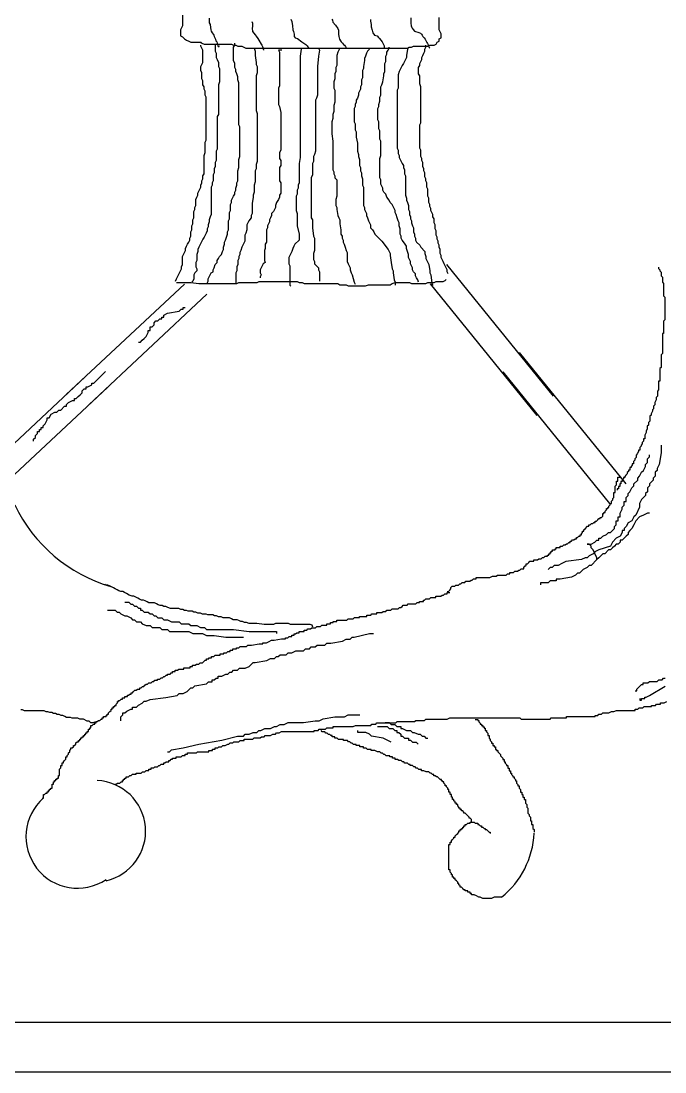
# Model space of a CAD drawing. Header units: millimetres. Extents: x 740 to 5908, y 1492 to 3373.
# Drawn here: x 5878.74 to 5891.19, y 1992.65 to 2012.96 of the extents above; entities that cross this region are included whole.
import ezdxf

# ---------------------------------------------------------------- set-up
doc = ezdxf.new("R2010")
doc.units = ezdxf.units.MM
doc.layers.add('ZMARCO', color=7, linetype='Continuous')

msp = doc.modelspace()

# ---------------------------------------------------------------- linework, layer by layer
for p, q in [((5886.97, 2008.255), (5889.03, 2005.713)), ((5879.62, 2005.744), (5881.902, 2007.878)), ((5886.654, 2007.88), (5888.714, 2005.338)), ((5880.054, 2005.546), (5882.337, 2007.681)), ((5888.373, 2006.558), (5890.433, 2004.016)), ((5878.217, 2004.429), (5879.986, 2006.083)), ((5888.056, 2006.183), (5890.117, 2003.641)), ((5878.416, 2004.01), (5880.42, 2005.886)), ((5872.915, 1993.62), (5895.54, 1993.62))]:
    msp.add_line(p, q)
for points in [[(5881.866, 2013.244), (5881.866, 2012.869), (5881.847, 2012.83), (5881.827, 2012.79), (5881.827, 2012.672), (5881.866, 2012.652), (5881.906, 2012.613), (5881.945, 2012.593), (5881.985, 2012.573), (5882.024, 2012.554), (5882.222, 2012.554), (5882.242, 2012.534)], [(5882.123, 2012.554), (5882.202, 2012.554), (5882.242, 2012.534), (5882.281, 2012.514), (5882.815, 2012.514), (5882.854, 2012.495), (5882.894, 2012.495), (5882.933, 2012.475), (5883.012, 2012.475), (5883.052, 2012.455), (5883.091, 2012.435), (5886.212, 2012.435), (5886.252, 2012.455), (5886.291, 2012.455), (5886.331, 2012.475), (5886.607, 2012.475), (5886.647, 2012.495), (5886.726, 2012.495), (5886.765, 2012.514), (5886.785, 2012.554), (5886.824, 2012.573), (5886.824, 2012.613), (5886.864, 2012.633), (5886.864, 2012.712), (5886.844, 2012.751), (5886.824, 2012.79), (5886.824, 2013.027)], [(5882.382, 2013.014), (5882.382, 2012.925), (5882.398, 2012.893), (5882.406, 2012.837), (5882.414, 2012.789), (5882.422, 2012.765), (5882.438, 2012.732), (5882.455, 2012.708), (5882.471, 2012.684), (5882.479, 2012.66), (5882.487, 2012.636), (5882.503, 2012.612), (5882.511, 2012.58), (5882.527, 2012.556), (5882.551, 2012.483), (5882.575, 2012.459), (5882.567, 2012.483), (5882.567, 2012.475)], [(5883.203, 2012.95), (5883.219, 2012.917), (5883.219, 2012.853), (5883.211, 2012.821), (5883.219, 2012.757), (5883.268, 2012.692), (5883.292, 2012.668), (5883.324, 2012.62), (5883.34, 2012.588), (5883.388, 2012.515), (5883.396, 2012.491), (5883.412, 2012.467), (5883.429, 2012.403), (5883.429, 2012.395)], [(5883.96, 2012.998), (5883.976, 2012.95), (5883.992, 2012.869), (5884, 2012.789), (5884.008, 2012.757), (5884.016, 2012.732), (5884.024, 2012.708), (5884.024, 2012.66), (5884.04, 2012.636), (5884.089, 2012.62), (5884.169, 2012.556), (5884.25, 2012.507), (5884.274, 2012.483), (5884.29, 2012.459), (5884.314, 2012.435), (5884.314, 2012.427)], [(5884.749, 2012.998), (5884.765, 2012.974), (5884.773, 2012.941), (5884.821, 2012.877), (5884.869, 2012.813), (5884.877, 2012.781), (5884.877, 2012.708), (5884.885, 2012.66), (5884.894, 2012.636), (5884.902, 2012.612), (5884.918, 2012.58), (5884.934, 2012.556), (5884.958, 2012.531), (5884.974, 2012.507), (5884.998, 2012.491), (5885.014, 2012.467), (5885.03, 2012.443), (5885.03, 2012.435)], [(5885.497, 2012.99), (5885.497, 2012.958), (5885.513, 2012.893), (5885.513, 2012.845), (5885.529, 2012.781), (5885.546, 2012.732), (5885.578, 2012.684), (5885.626, 2012.676), (5885.65, 2012.644), (5885.674, 2012.62), (5885.723, 2012.556), (5885.739, 2012.531), (5885.747, 2012.507), (5885.763, 2012.483), (5885.763, 2012.435), (5885.771, 2012.427)], [(5886.278, 2013.022), (5886.278, 2012.917), (5886.286, 2012.869), (5886.294, 2012.845), (5886.302, 2012.821), (5886.326, 2012.797), (5886.351, 2012.765), (5886.431, 2012.74), (5886.463, 2012.724), (5886.487, 2012.708), (5886.495, 2012.684), (5886.511, 2012.66), (5886.536, 2012.636), (5886.552, 2012.612), (5886.584, 2012.548), (5886.6, 2012.523), (5886.616, 2012.499), (5886.632, 2012.451), (5886.648, 2012.435)], [(5881.728, 2007.937), (5881.748, 2007.976), (5881.768, 2008.016), (5881.787, 2008.055), (5881.807, 2008.095), (5881.827, 2008.134), (5881.847, 2008.174), (5881.847, 2008.213), (5881.866, 2008.253), (5881.866, 2008.41), (5881.886, 2008.45), (5881.906, 2008.489), (5881.926, 2008.529), (5881.926, 2008.568), (5881.945, 2008.608), (5881.965, 2008.647), (5881.985, 2008.687), (5882.005, 2008.726), (5882.005, 2008.766), (5882.024, 2008.805), (5882.024, 2008.884), (5882.044, 2008.923), (5882.044, 2009.002), (5882.064, 2009.042), (5882.064, 2009.121), (5882.084, 2009.16), (5882.084, 2009.278), (5882.103, 2009.318), (5882.103, 2009.357), (5882.123, 2009.397), (5882.123, 2009.515), (5882.143, 2009.555), (5882.163, 2009.594), (5882.163, 2009.634), (5882.182, 2009.673), (5882.202, 2009.713), (5882.222, 2009.752), (5882.222, 2009.791), (5882.242, 2009.831), (5882.242, 2009.87), (5882.261, 2009.91), (5882.261, 2009.969), (5882.281, 2010.009), (5882.281, 2010.364), (5882.301, 2010.423), (5882.301, 2010.62), (5882.321, 2010.66), (5882.321, 2011.488), (5882.301, 2011.528), (5882.301, 2011.607), (5882.281, 2011.646), (5882.281, 2011.686), (5882.261, 2011.725), (5882.261, 2011.804), (5882.242, 2011.843), (5882.242, 2011.962), (5882.222, 2012.001), (5882.222, 2012.08), (5882.242, 2012.12), (5882.261, 2012.159), (5882.261, 2012.396), (5882.242, 2012.435), (5882.222, 2012.475), (5882.222, 2012.495)], [(5882.498, 2012.495), (5882.498, 2012.376), (5882.518, 2012.337), (5882.518, 2012.258), (5882.538, 2012.218), (5882.558, 2012.159), (5882.558, 2012.08), (5882.578, 2012.041), (5882.578, 2011.784), (5882.558, 2011.725), (5882.558, 2011.153), (5882.538, 2011.113), (5882.538, 2010.482), (5882.518, 2010.443), (5882.518, 2010.265), (5882.498, 2010.226), (5882.498, 2010.147), (5882.479, 2010.107), (5882.479, 2010.028), (5882.459, 2009.989), (5882.459, 2009.87), (5882.439, 2009.831), (5882.439, 2009.791), (5882.419, 2009.752), (5882.419, 2009.219), (5882.4, 2009.18), (5882.38, 2009.121), (5882.38, 2009.081), (5882.36, 2009.022), (5882.36, 2008.983), (5882.34, 2008.943), (5882.34, 2008.904), (5882.321, 2008.864), (5882.301, 2008.825), (5882.281, 2008.785), (5882.261, 2008.746), (5882.242, 2008.706), (5882.222, 2008.667), (5882.202, 2008.627), (5882.182, 2008.588), (5882.163, 2008.548), (5882.163, 2008.509), (5882.143, 2008.45), (5882.143, 2008.331), (5882.123, 2008.292), (5882.123, 2008.213), (5882.143, 2008.174), (5882.143, 2008.134), (5882.103, 2008.095), (5882.084, 2008.055), (5882.084, 2007.976), (5882.064, 2007.937), (5882.044, 2007.917)], [(5882.34, 2007.897), (5882.36, 2007.937), (5882.36, 2007.976), (5882.38, 2008.016), (5882.4, 2008.055), (5882.419, 2008.095), (5882.459, 2008.114), (5882.459, 2008.154), (5882.479, 2008.193), (5882.498, 2008.253), (5882.538, 2008.292), (5882.538, 2008.331), (5882.558, 2008.371), (5882.578, 2008.41), (5882.617, 2008.45), (5882.637, 2008.509), (5882.657, 2008.548), (5882.657, 2008.588), (5882.676, 2008.647), (5882.676, 2008.687), (5882.696, 2008.726), (5882.716, 2008.785), (5882.736, 2008.844), (5882.736, 2008.884), (5882.755, 2008.923), (5882.755, 2009.101), (5882.775, 2009.14), (5882.775, 2009.259), (5882.795, 2009.298), (5882.795, 2009.417), (5882.815, 2009.456), (5882.815, 2009.496), (5882.834, 2009.535), (5882.854, 2009.574), (5882.874, 2009.614), (5882.874, 2009.653), (5882.894, 2009.693), (5882.894, 2009.732), (5882.913, 2009.791), (5882.913, 2009.831), (5882.933, 2009.87), (5882.933, 2010.068), (5882.953, 2010.127), (5882.953, 2010.285), (5882.973, 2010.344), (5882.973, 2010.916), (5882.953, 2010.956), (5882.953, 2011.765), (5882.933, 2011.824), (5882.933, 2011.883), (5882.913, 2011.942), (5882.894, 2011.982), (5882.894, 2012.021), (5882.874, 2012.06), (5882.874, 2012.139), (5882.854, 2012.199), (5882.854, 2012.455), (5882.874, 2012.495), (5882.874, 2012.534)], [(5887.002, 2008.075), (5886.982, 2008.114), (5886.982, 2008.154), (5886.963, 2008.193), (5886.943, 2008.233), (5886.923, 2008.272), (5886.903, 2008.312), (5886.884, 2008.351), (5886.864, 2008.391), (5886.864, 2008.43), (5886.844, 2008.47), (5886.844, 2008.548), (5886.824, 2008.588), (5886.824, 2008.627), (5886.805, 2008.667), (5886.805, 2008.706), (5886.785, 2008.746), (5886.785, 2008.785), (5886.765, 2008.825), (5886.765, 2008.904), (5886.745, 2008.943), (5886.745, 2009.022), (5886.726, 2009.061), (5886.726, 2009.14), (5886.706, 2009.18), (5886.706, 2009.219), (5886.686, 2009.259), (5886.666, 2009.298), (5886.666, 2009.338), (5886.647, 2009.377), (5886.647, 2009.417), (5886.627, 2009.456), (5886.627, 2009.535), (5886.607, 2009.574), (5886.607, 2009.713), (5886.587, 2009.752), (5886.587, 2009.831), (5886.568, 2009.87), (5886.568, 2009.91), (5886.548, 2009.949), (5886.548, 2010.028), (5886.528, 2010.068), (5886.528, 2010.107), (5886.508, 2010.147), (5886.508, 2010.226), (5886.489, 2010.265), (5886.489, 2010.304), (5886.469, 2010.344), (5886.469, 2010.462), (5886.449, 2010.502), (5886.449, 2010.956), (5886.469, 2010.995), (5886.469, 2011.686), (5886.449, 2011.745), (5886.449, 2011.903), (5886.429, 2011.942), (5886.429, 2012.06), (5886.449, 2012.1), (5886.449, 2012.139), (5886.469, 2012.179), (5886.489, 2012.218), (5886.489, 2012.258), (5886.508, 2012.297), (5886.528, 2012.337), (5886.548, 2012.376), (5886.548, 2012.416), (5886.568, 2012.455), (5886.568, 2012.495)], [(5883.249, 2012.435), (5883.269, 2012.376), (5883.269, 2012.297), (5883.289, 2012.159), (5883.289, 2012.12), (5883.308, 2012.08), (5883.308, 2011.962), (5883.289, 2011.903), (5883.289, 2011.232), (5883.308, 2011.173), (5883.308, 2010.245), (5883.289, 2010.186), (5883.289, 2010.107), (5883.269, 2010.068), (5883.269, 2009.851), (5883.249, 2009.791), (5883.249, 2009.653), (5883.229, 2009.594), (5883.229, 2009.555), (5883.21, 2009.436), (5883.21, 2009.239), (5883.19, 2009.2), (5883.19, 2009.16), (5883.15, 2009.101), (5883.131, 2009.061), (5883.111, 2009.022), (5883.111, 2008.923), (5883.091, 2008.864), (5883.071, 2008.825), (5883.071, 2008.706), (5883.052, 2008.667), (5883.032, 2008.627), (5883.012, 2008.588), (5882.992, 2008.529), (5882.973, 2008.489), (5882.973, 2008.45), (5882.953, 2008.41), (5882.953, 2008.371), (5882.933, 2008.331), (5882.933, 2008.253), (5882.913, 2008.213), (5882.913, 2008.134), (5882.894, 2008.095), (5882.894, 2007.878)], [(5883.723, 2012.396), (5883.743, 2012.356), (5883.743, 2011.705), (5883.723, 2011.666), (5883.723, 2011.35), (5883.743, 2011.311), (5883.763, 2011.192), (5883.763, 2010.462), (5883.743, 2010.423), (5883.743, 2010.304), (5883.763, 2010.265), (5883.763, 2010.166), (5883.743, 2010.127), (5883.743, 2009.87), (5883.763, 2009.831), (5883.763, 2009.634), (5883.743, 2009.594), (5883.743, 2009.555), (5883.723, 2009.515), (5883.684, 2009.456), (5883.664, 2009.397), (5883.664, 2009.357), (5883.644, 2009.318), (5883.624, 2009.278), (5883.585, 2009.239), (5883.585, 2009.2), (5883.565, 2009.16), (5883.545, 2009.121), (5883.545, 2009.081), (5883.526, 2009.042), (5883.506, 2009.002), (5883.506, 2008.963), (5883.486, 2008.923), (5883.486, 2008.687), (5883.466, 2008.647), (5883.466, 2008.568), (5883.447, 2008.529), (5883.447, 2008.331), (5883.466, 2008.292), (5883.427, 2008.272), (5883.407, 2008.233), (5883.387, 2008.193), (5883.368, 2008.154), (5883.368, 2008.095), (5883.387, 2008.055), (5883.368, 2008.016), (5883.368, 2007.996)], [(5883.782, 2012.396), (5883.723, 2012.396)], [(5884.158, 2012.416), (5884.138, 2012.278), (5884.138, 2010.324), (5884.118, 2010.206), (5884.118, 2009.831), (5884.099, 2009.791), (5884.099, 2009.732), (5884.079, 2009.693), (5884.079, 2009.614), (5884.059, 2009.574), (5884.059, 2009.298), (5884.079, 2009.239), (5884.079, 2009.002), (5884.118, 2008.844), (5884.118, 2008.726), (5884.039, 2008.647), (5884.019, 2008.608), (5884, 2008.568), (5883.98, 2008.509), (5883.96, 2008.47), (5883.94, 2008.43), (5883.921, 2008.391), (5883.921, 2008.272), (5883.94, 2008.233), (5883.94, 2007.858), (5883.96, 2007.838)], [(5884.494, 2012.435), (5884.513, 2012.396), (5884.494, 2012.278), (5884.474, 2012.08), (5884.474, 2011.528), (5884.454, 2011.469), (5884.434, 2011.429), (5884.434, 2010.443), (5884.415, 2010.383), (5884.395, 2010.344), (5884.395, 2010.245), (5884.375, 2010.206), (5884.375, 2009.989), (5884.355, 2009.93), (5884.355, 2009.16), (5884.375, 2009.121), (5884.375, 2008.963), (5884.395, 2008.805), (5884.415, 2008.766), (5884.415, 2008.529), (5884.395, 2008.47), (5884.395, 2008.351), (5884.415, 2008.312), (5884.415, 2008.272), (5884.494, 2008.193), (5884.494, 2008.154), (5884.513, 2008.114), (5884.513, 2007.937)], [(5884.908, 2012.435), (5884.889, 2012.396), (5884.869, 2012.356), (5884.849, 2012.297), (5884.849, 2012.1), (5884.829, 2012.06), (5884.829, 2011.982), (5884.81, 2011.942), (5884.81, 2011.843), (5884.79, 2011.784), (5884.79, 2011.666), (5884.81, 2011.626), (5884.81, 2011.39), (5884.79, 2011.33), (5884.79, 2011.212), (5884.77, 2011.153), (5884.77, 2011.074), (5884.75, 2011.015), (5884.75, 2010.778), (5884.77, 2010.64), (5884.77, 2010.087), (5884.79, 2010.048), (5884.79, 2010.009), (5884.81, 2009.969), (5884.81, 2009.93), (5884.849, 2009.89), (5884.849, 2009.574), (5884.829, 2009.515), (5884.829, 2009.397), (5884.849, 2009.357), (5884.849, 2009.318), (5884.869, 2009.2), (5884.889, 2009.16), (5884.908, 2009.121), (5884.908, 2009.042), (5884.928, 2008.923), (5884.928, 2008.844), (5884.948, 2008.805), (5884.948, 2008.766), (5884.968, 2008.726), (5884.968, 2008.687), (5884.987, 2008.647), (5885.007, 2008.588), (5885.027, 2008.529), (5885.047, 2008.489), (5885.047, 2008.312), (5885.066, 2008.272), (5885.086, 2008.233), (5885.106, 2008.193), (5885.106, 2008.154), (5885.126, 2008.095), (5885.145, 2008.055), (5885.185, 2007.917), (5885.205, 2007.878)], [(5885.481, 2012.416), (5885.442, 2012.376), (5885.422, 2012.337), (5885.402, 2012.278), (5885.382, 2012.238), (5885.382, 2012.199), (5885.363, 2012.08), (5885.363, 2012.041), (5885.343, 2012.001), (5885.343, 2011.863), (5885.323, 2011.824), (5885.323, 2011.725), (5885.303, 2011.686), (5885.303, 2011.646), (5885.284, 2011.607), (5885.264, 2011.567), (5885.264, 2011.528), (5885.244, 2011.469), (5885.224, 2011.429), (5885.224, 2011.39), (5885.205, 2011.35), (5885.205, 2011.311), (5885.185, 2011.271), (5885.185, 2011.015), (5885.205, 2010.975), (5885.205, 2010.857), (5885.224, 2010.817), (5885.224, 2010.719), (5885.244, 2010.6), (5885.244, 2010.443), (5885.264, 2010.383), (5885.264, 2010.344), (5885.284, 2010.285), (5885.284, 2010.166), (5885.303, 2010.127), (5885.303, 2010.068), (5885.323, 2010.028), (5885.323, 2009.969), (5885.343, 2009.91), (5885.343, 2009.791), (5885.363, 2009.752), (5885.363, 2009.397), (5885.382, 2009.357), (5885.382, 2009.318), (5885.402, 2009.278), (5885.422, 2009.239), (5885.422, 2009.2), (5885.442, 2009.16), (5885.461, 2009.101), (5885.481, 2009.061), (5885.501, 2009.022), (5885.501, 2008.963), (5885.54, 2008.923), (5885.56, 2008.884), (5885.58, 2008.844), (5885.718, 2008.706), (5885.837, 2008.548), (5885.857, 2008.509), (5885.876, 2008.47), (5885.876, 2008.43), (5885.896, 2008.292), (5885.916, 2008.174), (5885.936, 2008.134), (5885.936, 2008.095), (5885.955, 2007.957), (5885.975, 2007.917), (5885.975, 2007.858)], [(5886.429, 2007.917), (5886.41, 2007.957), (5886.39, 2007.996), (5886.37, 2008.035), (5886.37, 2008.075), (5886.331, 2008.114), (5886.311, 2008.154), (5886.311, 2008.193), (5886.291, 2008.233), (5886.271, 2008.272), (5886.271, 2008.312), (5886.252, 2008.351), (5886.232, 2008.391), (5886.232, 2008.45), (5886.212, 2008.509), (5886.192, 2008.568), (5886.192, 2008.608), (5886.153, 2008.667), (5886.113, 2008.726), (5886.094, 2008.766), (5886.094, 2008.805), (5886.074, 2008.844), (5886.074, 2008.943), (5886.054, 2009.002), (5886.054, 2009.061), (5886.034, 2009.101), (5886.015, 2009.16), (5885.995, 2009.219), (5885.975, 2009.259), (5885.975, 2009.298), (5885.955, 2009.338), (5885.936, 2009.377), (5885.916, 2009.417), (5885.876, 2009.456), (5885.857, 2009.496), (5885.817, 2009.555), (5885.797, 2009.614), (5885.758, 2009.653), (5885.738, 2009.693), (5885.738, 2009.732), (5885.718, 2009.772), (5885.699, 2009.811), (5885.699, 2009.89), (5885.679, 2009.93), (5885.679, 2010.304), (5885.699, 2010.364), (5885.699, 2010.64), (5885.679, 2010.679), (5885.679, 2010.837), (5885.659, 2010.877), (5885.659, 2011.015), (5885.639, 2011.054), (5885.639, 2011.271), (5885.659, 2011.311), (5885.659, 2011.35), (5885.679, 2011.409), (5885.679, 2011.488), (5885.699, 2011.528), (5885.699, 2011.686), (5885.718, 2011.725), (5885.738, 2011.784), (5885.758, 2011.903), (5885.758, 2011.942), (5885.778, 2011.982), (5885.778, 2012.139), (5885.797, 2012.179), (5885.797, 2012.278), (5885.817, 2012.317), (5885.817, 2012.356), (5885.837, 2012.396), (5885.857, 2012.435), (5885.857, 2012.455)], [(5886.232, 2012.455), (5886.212, 2012.416), (5886.192, 2012.297), (5886.192, 2012.258), (5886.173, 2012.218), (5886.153, 2012.179), (5886.133, 2012.139), (5886.113, 2012.1), (5886.094, 2012.06), (5886.074, 2012.021), (5886.054, 2011.982), (5886.034, 2011.922), (5886.034, 2011.666), (5886.015, 2011.626), (5886.015, 2010.502), (5886.034, 2010.462), (5886.034, 2010.403), (5886.054, 2010.364), (5886.054, 2010.324), (5886.074, 2010.285), (5886.094, 2010.245), (5886.113, 2010.206), (5886.133, 2010.166), (5886.133, 2010.127), (5886.153, 2010.087), (5886.153, 2010.009), (5886.173, 2009.969), (5886.173, 2009.594), (5886.192, 2009.535), (5886.192, 2009.496), (5886.212, 2009.456), (5886.232, 2009.397), (5886.232, 2009.318), (5886.252, 2009.278), (5886.252, 2009.219), (5886.271, 2009.18), (5886.271, 2009.14), (5886.291, 2009.101), (5886.291, 2009.061), (5886.311, 2009.002), (5886.331, 2008.963), (5886.331, 2008.884), (5886.35, 2008.844), (5886.35, 2008.805), (5886.37, 2008.766), (5886.37, 2008.726), (5886.39, 2008.687), (5886.449, 2008.627), (5886.469, 2008.588), (5886.548, 2008.509), (5886.548, 2008.47), (5886.568, 2008.41), (5886.568, 2008.371), (5886.587, 2008.331), (5886.607, 2008.292), (5886.627, 2008.253), (5886.647, 2008.134), (5886.647, 2008.095), (5886.666, 2008.055), (5886.686, 2007.897), (5886.706, 2007.858), (5886.686, 2007.878)], [(5891.066, 2008.205), (5891.066, 2008.181), (5891.09, 2008.156), (5891.09, 2008.132), (5891.114, 2008.108), (5891.114, 2008.035), (5891.139, 2008.011), (5891.139, 2007.914), (5891.163, 2007.89), (5891.163, 2007.648), (5891.187, 2007.624), (5891.187, 2007.188), (5891.163, 2007.164), (5891.163, 2006.922), (5891.139, 2006.922), (5891.139, 2006.534), (5891.114, 2006.51), (5891.114, 2006.268), (5891.09, 2006.244), (5891.09, 2006.002), (5891.066, 2006.002), (5891.066, 2005.832), (5891.042, 2005.808), (5891.042, 2005.711), (5891.018, 2005.687), (5891.018, 2005.639), (5890.993, 2005.59), (5890.993, 2005.542), (5890.969, 2005.517), (5890.969, 2005.469), (5890.945, 2005.445), (5890.945, 2005.421), (5890.921, 2005.372), (5890.921, 2005.348), (5890.896, 2005.324), (5890.896, 2005.227), (5890.872, 2005.203), (5890.872, 2005.154), (5890.848, 2005.13), (5890.848, 2005.082), (5890.824, 2005.033), (5890.824, 2005.009), (5890.799, 2004.961), (5890.799, 2004.888), (5890.775, 2004.888), (5890.775, 2004.84), (5890.751, 2004.815), (5890.751, 2004.791), (5890.727, 2004.767), (5890.727, 2004.743), (5890.702, 2004.719), (5890.702, 2004.67), (5890.678, 2004.67), (5890.678, 2004.646), (5890.654, 2004.598), (5890.63, 2004.573), (5890.63, 2004.525), (5890.605, 2004.501), (5890.605, 2004.476), (5890.581, 2004.452), (5890.581, 2004.404), (5890.557, 2004.404), (5890.557, 2004.38), (5890.533, 2004.355), (5890.533, 2004.331), (5890.509, 2004.331), (5890.509, 2004.283), (5890.484, 2004.283), (5890.484, 2004.259), (5890.46, 2004.234), (5890.46, 2004.21), (5890.436, 2004.186), (5890.412, 2004.162), (5890.412, 2004.138), (5890.387, 2004.138), (5890.387, 2004.113), (5890.363, 2004.089), (5890.363, 2004.065), (5890.339, 2004.065), (5890.339, 2004.016), (5890.315, 2004.016), (5890.315, 2003.968), (5890.29, 2003.968), (5890.29, 2003.92), (5890.266, 2003.92), (5890.266, 2003.895)], [(5881.748, 2007.905), (5882.025, 2007.905), (5882.183, 2007.886), (5882.914, 2007.886), (5882.953, 2007.905), (5883.309, 2007.905), (5883.348, 2007.925), (5884.079, 2007.925), (5884.119, 2007.905), (5884.178, 2007.905), (5884.218, 2007.886), (5884.869, 2007.886), (5884.909, 2007.866), (5885.027, 2007.866), (5885.067, 2007.846), (5885.403, 2007.846), (5885.462, 2007.866), (5885.877, 2007.866), (5885.916, 2007.886), (5885.976, 2007.905), (5886.252, 2007.905), (5886.292, 2007.886), (5886.568, 2007.886), (5886.608, 2007.905), (5886.726, 2007.905), (5886.766, 2007.925), (5886.904, 2007.925), (5886.943, 2007.945), (5886.963, 2007.965)], [(5881.014, 2006.753), (5881.052, 2006.753), (5881.089, 2006.791), (5881.127, 2006.828), (5881.164, 2006.866), (5881.202, 2006.941), (5881.202, 2006.978), (5881.239, 2006.978), (5881.239, 2007.053), (5881.277, 2007.053), (5881.315, 2007.091), (5881.315, 2007.128), (5881.352, 2007.166), (5881.39, 2007.166), (5881.427, 2007.203), (5881.465, 2007.203), (5881.465, 2007.241), (5881.502, 2007.241), (5881.502, 2007.278), (5881.577, 2007.316), (5881.803, 2007.353), (5881.84, 2007.391), (5881.878, 2007.391), (5881.878, 2007.428), (5881.915, 2007.428)], [(5878.987, 2004.841), (5878.987, 2004.879), (5879.024, 2004.916), (5879.024, 2004.954), (5879.062, 2004.991), (5879.062, 2005.029), (5879.1, 2005.029), (5879.1, 2005.066), (5879.137, 2005.066), (5879.137, 2005.104), (5879.175, 2005.104), (5879.175, 2005.141), (5879.212, 2005.179), (5879.25, 2005.254), (5879.25, 2005.291), (5879.287, 2005.291), (5879.325, 2005.366), (5879.4, 2005.404), (5879.437, 2005.404), (5879.475, 2005.441), (5879.513, 2005.441), (5879.588, 2005.516), (5879.625, 2005.516), (5879.625, 2005.554), (5879.663, 2005.591), (5879.738, 2005.629), (5879.775, 2005.629), (5879.775, 2005.666), (5879.813, 2005.666), (5879.85, 2005.704), (5879.888, 2005.741), (5879.925, 2005.779), (5879.925, 2005.816), (5879.963, 2005.854), (5880.001, 2005.854), (5880.001, 2005.891), (5880.038, 2005.891), (5880.113, 2005.929), (5880.113, 2005.966), (5880.151, 2005.966), (5880.188, 2006.004), (5880.376, 2006.191)], [(5891.113, 2004.766), (5891.113, 2004.616), (5891.075, 2004.391), (5891.038, 2004.316), (5891.038, 2004.279), (5891, 2004.241), (5891, 2004.166), (5890.963, 2004.129), (5890.963, 2004.091), (5890.888, 2004.016), (5890.888, 2003.979), (5890.85, 2003.941), (5890.85, 2003.866), (5890.813, 2003.829), (5890.813, 2003.791), (5890.775, 2003.754), (5890.737, 2003.716), (5890.7, 2003.641), (5890.7, 2003.566), (5890.625, 2003.416), (5890.587, 2003.379), (5890.55, 2003.304), (5890.475, 2003.266), (5890.437, 2003.191), (5890.4, 2003.154), (5890.4, 2003.116), (5890.362, 2003.116), (5890.362, 2003.079), (5890.325, 2003.004), (5890.249, 2002.966), (5890.174, 2002.891), (5890.137, 2002.816), (5889.912, 2002.741), (5889.836, 2002.704), (5889.799, 2002.666), (5889.724, 2002.629), (5889.686, 2002.591), (5889.649, 2002.591), (5889.574, 2002.554), (5889.273, 2002.516), (5889.198, 2002.479), (5889.123, 2002.441), (5889.048, 2002.441), (5889.011, 2002.404), (5888.973, 2002.404), (5888.935, 2002.366)], [(5889.874, 2002.554), (5889.874, 2002.591), (5889.799, 2002.741), (5889.761, 2002.779), (5889.761, 2002.816), (5889.724, 2002.854), (5889.686, 2002.854), (5889.761, 2002.854), (5889.836, 2002.891), (5889.874, 2002.929), (5889.912, 2002.929), (5889.912, 2002.966), (5889.949, 2002.966), (5889.987, 2003.004), (5890.062, 2003.041), (5890.099, 2003.079), (5890.137, 2003.079), (5890.212, 2003.154), (5890.212, 2003.191), (5890.249, 2003.229), (5890.249, 2003.304), (5890.287, 2003.304), (5890.287, 2003.379), (5890.325, 2003.379), (5890.325, 2003.454), (5890.362, 2003.529), (5890.362, 2003.566), (5890.4, 2003.604), (5890.4, 2003.679), (5890.437, 2003.679), (5890.437, 2003.754), (5890.475, 2003.791), (5890.475, 2003.829), (5890.512, 2003.866), (5890.55, 2003.941), (5890.587, 2003.979), (5890.587, 2004.016), (5890.662, 2004.091), (5890.662, 2004.129), (5890.7, 2004.166), (5890.737, 2004.241), (5890.775, 2004.279), (5890.813, 2004.354), (5890.813, 2004.391), (5890.85, 2004.429), (5890.85, 2004.504), (5890.888, 2004.541), (5890.888, 2004.579)], [(5886.98, 2001.941), (5887.004, 2001.941), (5887.029, 2001.966), (5887.053, 2001.99), (5887.053, 2002.014), (5887.077, 2002.038), (5887.126, 2002.038), (5887.15, 2002.062), (5887.198, 2002.062), (5887.223, 2002.087), (5887.247, 2002.087), (5887.271, 2002.111), (5887.32, 2002.111), (5887.344, 2002.135), (5887.417, 2002.135), (5887.441, 2002.159), (5887.465, 2002.159), (5887.489, 2002.183), (5887.538, 2002.183), (5887.538, 2002.208), (5887.804, 2002.208), (5887.853, 2002.232), (5887.926, 2002.232), (5887.95, 2002.256), (5888.119, 2002.256), (5888.144, 2002.28), (5888.192, 2002.28), (5888.192, 2002.305), (5888.265, 2002.305), (5888.289, 2002.329), (5888.338, 2002.329), (5888.362, 2002.353), (5888.386, 2002.353), (5888.41, 2002.377), (5888.459, 2002.377), (5888.459, 2002.401), (5888.483, 2002.426), (5888.507, 2002.45), (5888.507, 2002.474), (5888.531, 2002.474), (5888.556, 2002.498), (5888.58, 2002.522), (5888.653, 2002.522), (5888.653, 2002.547), (5888.725, 2002.547), (5888.75, 2002.571), (5888.798, 2002.571), (5888.822, 2002.595), (5888.847, 2002.595), (5888.871, 2002.619), (5888.919, 2002.619), (5888.919, 2002.643), (5888.944, 2002.643), (5888.944, 2002.668), (5888.968, 2002.668), (5888.968, 2002.692), (5888.992, 2002.692), (5888.992, 2002.716), (5889.016, 2002.716), (5889.016, 2002.74), (5889.065, 2002.74), (5889.065, 2002.764), (5889.089, 2002.764), (5889.089, 2002.789), (5889.162, 2002.789), (5889.162, 2002.813), (5889.21, 2002.813), (5889.234, 2002.837), (5889.259, 2002.837), (5889.283, 2002.861), (5889.307, 2002.861), (5889.331, 2002.886), (5889.356, 2002.886), (5889.356, 2002.91), (5889.38, 2002.91), (5889.404, 2002.934), (5889.428, 2002.934), (5889.453, 2002.958), (5889.477, 2002.958), (5889.477, 2002.982), (5889.501, 2002.982), (5889.525, 2003.007), (5889.549, 2003.007), (5889.549, 2003.031), (5889.574, 2003.031), (5889.574, 2003.055), (5889.598, 2003.079), (5889.598, 2003.103), (5889.622, 2003.103), (5889.622, 2003.128), (5889.646, 2003.152), (5889.695, 2003.2), (5889.719, 2003.2), (5889.719, 2003.224), (5889.743, 2003.224), (5889.768, 2003.249), (5889.792, 2003.249), (5889.816, 2003.273), (5889.84, 2003.273), (5889.84, 2003.297), (5889.865, 2003.297), (5889.889, 2003.321), (5889.913, 2003.346), (5889.937, 2003.346), (5889.937, 2003.37), (5889.962, 2003.37), (5889.986, 2003.394), (5889.986, 2003.442), (5890.01, 2003.442), (5890.01, 2003.467), (5890.034, 2003.467), (5890.034, 2003.491), (5890.058, 2003.515), (5890.058, 2003.539), (5890.083, 2003.539), (5890.083, 2003.563), (5890.107, 2003.563), (5890.107, 2003.588), (5890.131, 2003.612), (5890.131, 2003.636), (5890.155, 2003.636), (5890.155, 2003.684), (5890.18, 2003.709), (5890.18, 2003.733), (5890.204, 2003.757), (5890.204, 2003.854), (5890.228, 2003.854), (5890.228, 2003.975), (5890.252, 2003.999), (5890.252, 2004.072), (5890.277, 2004.072), (5890.277, 2004.144), (5890.325, 2004.144)], [(5890.888, 2003.454), (5890.85, 2003.454), (5890.775, 2003.416), (5890.7, 2003.379), (5890.625, 2003.304), (5890.587, 2003.229), (5890.55, 2003.154), (5890.512, 2003.116), (5890.475, 2003.079), (5890.475, 2003.041), (5890.437, 2003.004), (5890.4, 2002.966), (5890.362, 2002.929), (5890.325, 2002.929), (5890.325, 2002.891), (5890.287, 2002.854), (5890.249, 2002.854), (5890.212, 2002.816), (5890.174, 2002.779), (5890.137, 2002.741), (5890.099, 2002.741), (5890.024, 2002.666), (5889.987, 2002.666), (5889.949, 2002.629), (5889.912, 2002.591), (5889.874, 2002.554), (5889.761, 2002.441), (5889.724, 2002.441), (5889.686, 2002.404), (5889.611, 2002.366), (5889.536, 2002.291), (5889.499, 2002.291), (5889.461, 2002.254), (5889.386, 2002.216), (5889.161, 2002.179), (5889.086, 2002.179), (5889.086, 2002.141), (5888.973, 2002.141), (5888.935, 2002.104), (5888.785, 2002.104), (5888.785, 2002.066)], [(5884.387, 2001.249), (5884.369, 2001.285), (5884.333, 2001.303), (5883.952, 2001.303), (5883.916, 2001.321), (5883.662, 2001.321), (5883.626, 2001.303), (5883.445, 2001.303), (5883.3, 2001.321), (5883.155, 2001.321), (5883.101, 2001.339), (5883.065, 2001.339), (5883.028, 2001.357), (5882.992, 2001.357), (5882.956, 2001.375), (5882.92, 2001.393), (5882.847, 2001.393), (5882.811, 2001.411), (5882.775, 2001.43), (5882.648, 2001.43), (5882.612, 2001.448), (5882.558, 2001.448), (5882.521, 2001.466), (5882.485, 2001.466), (5882.449, 2001.484), (5882.358, 2001.484), (5882.322, 2001.502), (5882.25, 2001.502), (5882.213, 2001.52), (5882.159, 2001.52), (5882.123, 2001.538), (5882.087, 2001.538), (5882.05, 2001.556), (5881.978, 2001.556), (5881.942, 2001.574), (5881.905, 2001.574), (5881.869, 2001.592), (5881.833, 2001.592), (5881.797, 2001.61), (5881.634, 2001.61), (5881.579, 2001.629), (5881.543, 2001.647), (5881.507, 2001.647), (5881.471, 2001.665), (5881.435, 2001.665), (5881.398, 2001.683), (5881.362, 2001.701), (5881.326, 2001.719), (5881.217, 2001.719), (5881.181, 2001.737), (5881.145, 2001.755), (5881.109, 2001.773), (5881.072, 2001.773), (5881.036, 2001.791), (5881, 2001.81), (5880.964, 2001.828), (5880.927, 2001.846), (5880.891, 2001.846), (5880.837, 2001.864), (5880.783, 2001.9), (5880.746, 2001.918), (5880.71, 2001.936), (5880.674, 2001.936), (5880.638, 2001.954), (5880.601, 2001.972), (5880.565, 2001.99), (5880.529, 2002.009), (5880.493, 2002.027), (5880.457, 2002.045), (5880.42, 2002.063), (5880.384, 2002.063), (5880.366, 2002.081)], [(5879.151, 1997.947), (5879.176, 1997.947), (5879.176, 1998.019), (5879.2, 1998.019), (5879.224, 1998.044), (5879.248, 1998.044), (5879.248, 1998.068), (5879.273, 1998.068), (5879.273, 1998.092), (5879.297, 1998.092), (5879.297, 1998.116), (5879.321, 1998.116), (5879.321, 1998.14), (5879.345, 1998.14), (5879.345, 1998.213), (5879.37, 1998.213), (5879.37, 1998.261), (5879.394, 1998.261), (5879.394, 1998.286), (5879.418, 1998.286), (5879.418, 1998.31), (5879.442, 1998.31), (5879.442, 1998.334), (5879.467, 1998.334), (5879.467, 1998.383), (5879.491, 1998.383), (5879.491, 1998.504), (5879.515, 1998.528), (5879.515, 1998.576), (5879.539, 1998.576), (5879.539, 1998.625), (5879.563, 1998.625), (5879.563, 1998.649), (5879.588, 1998.673), (5879.612, 1998.697), (5879.612, 1998.746), (5879.636, 1998.746), (5879.636, 1998.77), (5879.66, 1998.794), (5879.66, 1998.818), (5879.685, 1998.843), (5879.685, 1998.867), (5879.709, 1998.891), (5879.709, 1998.915), (5879.733, 1998.915), (5879.757, 1998.939), (5879.757, 1998.964), (5879.782, 1998.964), (5879.806, 1998.988), (5879.806, 1999.012), (5879.83, 1999.036), (5879.854, 1999.036), (5879.854, 1999.06), (5879.879, 1999.06), (5879.879, 1999.085), (5879.903, 1999.085), (5879.903, 1999.109), (5879.927, 1999.109), (5879.927, 1999.133), (5879.951, 1999.133), (5879.951, 1999.157), (5879.976, 1999.157), (5879.976, 1999.181), (5880, 1999.181), (5880, 1999.206), (5880.024, 1999.206), (5880.024, 1999.23), (5880.048, 1999.23), (5880.048, 1999.278), (5880.072, 1999.278), (5880.072, 1999.302), (5880.097, 1999.302), (5880.097, 1999.351), (5880.121, 1999.351), (5880.145, 1999.375), (5880.169, 1999.375), (5880.169, 1999.399), (5880.194, 1999.399), (5880.194, 1999.424), (5880.218, 1999.424), (5880.242, 1999.448), (5880.266, 1999.448), (5880.291, 1999.472), (5880.315, 1999.472), (5880.315, 1999.496), (5880.339, 1999.496), (5880.339, 1999.52), (5880.388, 1999.52), (5880.388, 1999.545), (5880.412, 1999.545), (5880.412, 1999.569), (5880.436, 1999.569), (5880.436, 1999.593), (5880.46, 1999.617), (5880.485, 1999.641), (5880.485, 1999.666), (5880.509, 1999.666), (5880.509, 1999.69), (5880.533, 1999.69), (5880.533, 1999.714), (5880.557, 1999.714), (5880.557, 1999.738), (5880.581, 1999.738), (5880.581, 1999.762), (5880.606, 1999.787), (5880.606, 1999.811), (5880.63, 1999.811), (5880.63, 1999.835), (5880.654, 1999.835), (5880.678, 1999.859), (5880.703, 1999.859), (5880.703, 1999.884), (5880.751, 1999.884), (5880.751, 1999.908), (5880.8, 1999.908), (5880.8, 1999.932), (5880.824, 1999.932), (5880.848, 1999.956), (5880.872, 1999.956), (5880.872, 1999.98), (5880.897, 1999.98), (5880.921, 2000.005), (5880.945, 2000.029), (5880.969, 2000.029), (5880.994, 2000.053), (5881.042, 2000.053), (5881.042, 2000.077), (5881.066, 2000.077), (5881.09, 2000.101), (5881.115, 2000.101), (5881.139, 2000.126), (5881.163, 2000.15), (5881.187, 2000.15), (5881.212, 2000.174), (5881.26, 2000.174), (5881.284, 2000.198), (5881.309, 2000.198), (5881.333, 2000.222), (5881.381, 2000.222), (5881.381, 2000.247), (5881.43, 2000.247), (5881.454, 2000.271), (5881.478, 2000.271), (5881.503, 2000.295), (5881.527, 2000.295), (5881.551, 2000.319), (5881.575, 2000.319), (5881.575, 2000.344), (5881.624, 2000.344), (5881.648, 2000.368), (5881.672, 2000.368), (5881.672, 2000.392), (5881.721, 2000.392), (5881.721, 2000.416), (5881.769, 2000.416), (5881.793, 2000.44), (5881.89, 2000.44), (5881.89, 2000.465), (5882.012, 2000.465), (5882.012, 2000.489), (5882.06, 2000.489), (5882.06, 2000.513), (5882.108, 2000.513), (5882.133, 2000.537), (5882.181, 2000.537), (5882.205, 2000.561), (5882.254, 2000.561), (5882.278, 2000.586), (5882.302, 2000.61), (5882.327, 2000.61), (5882.327, 2000.634), (5882.375, 2000.634), (5882.375, 2000.658), (5882.424, 2000.658), (5882.424, 2000.682), (5882.472, 2000.682), (5882.496, 2000.707), (5882.593, 2000.707), (5882.593, 2000.731), (5882.666, 2000.731), (5882.666, 2000.755), (5882.714, 2000.755), (5882.739, 2000.779), (5882.787, 2000.779), (5882.787, 2000.804), (5882.836, 2000.804), (5882.836, 2000.828), (5882.908, 2000.828), (5882.908, 2000.852), (5882.957, 2000.852), (5882.981, 2000.876), (5883.102, 2000.876), (5883.126, 2000.9), (5883.199, 2000.9), (5883.345, 2000.925), (5883.417, 2000.925), (5883.417, 2000.949), (5883.49, 2000.949), (5883.538, 2000.973), (5883.587, 2000.997), (5883.635, 2000.997), (5883.781, 2001.021), (5883.854, 2001.021), (5883.854, 2001.046), (5883.902, 2001.046), (5883.926, 2001.07), (5883.975, 2001.07), (5883.975, 2001.094), (5884.023, 2001.094), (5884.023, 2001.118), (5884.047, 2001.118), (5884.072, 2001.142), (5884.12, 2001.142), (5884.12, 2001.167), (5884.217, 2001.167), (5884.217, 2001.191), (5884.266, 2001.191), (5884.29, 2001.215), (5884.338, 2001.215), (5884.363, 2001.239), (5884.435, 2001.239), (5884.46, 2001.263), (5884.532, 2001.263), (5884.556, 2001.288), (5884.653, 2001.288), (5884.653, 2001.312), (5884.726, 2001.312), (5884.726, 2001.336), (5884.775, 2001.336), (5884.775, 2001.36), (5884.847, 2001.36), (5884.847, 2001.385), (5885.041, 2001.385), (5885.065, 2001.409), (5885.162, 2001.409), (5885.187, 2001.433), (5885.284, 2001.433), (5885.284, 2001.457), (5885.429, 2001.457), (5885.429, 2001.481), (5885.502, 2001.481), (5885.526, 2001.506), (5885.623, 2001.506), (5885.623, 2001.53), (5885.72, 2001.53), (5885.744, 2001.554), (5885.793, 2001.554), (5885.817, 2001.578), (5885.89, 2001.578), (5885.914, 2001.602), (5886.035, 2001.602), (5886.059, 2001.627), (5886.083, 2001.627), (5886.108, 2001.651), (5886.132, 2001.675), (5886.205, 2001.675), (5886.229, 2001.699), (5886.374, 2001.699), (5886.399, 2001.723), (5886.447, 2001.723), (5886.447, 2001.748), (5886.52, 2001.748), (5886.52, 2001.772), (5886.544, 2001.772), (5886.568, 2001.796), (5886.641, 2001.796), (5886.665, 2001.82), (5886.762, 2001.82), (5886.762, 2001.845), (5886.859, 2001.845), (5886.883, 2001.869), (5886.908, 2001.869), (5886.932, 2001.893), (5886.98, 2001.893), (5886.98, 2001.917), (5887.029, 2001.917)], [(5880.751, 2001.729), (5880.826, 2001.729), (5880.864, 2001.691), (5880.902, 2001.691), (5880.939, 2001.654), (5880.977, 2001.654), (5881.014, 2001.616), (5881.052, 2001.616), (5881.052, 2001.579), (5881.089, 2001.579), (5881.127, 2001.541), (5881.202, 2001.541), (5881.239, 2001.504), (5881.277, 2001.504), (5881.315, 2001.466), (5881.352, 2001.466), (5881.39, 2001.429), (5881.465, 2001.429), (5881.502, 2001.391), (5881.577, 2001.391), (5881.652, 2001.354), (5881.803, 2001.354), (5881.84, 2001.316), (5881.99, 2001.316), (5882.028, 2001.279), (5882.14, 2001.279), (5882.216, 2001.241), (5882.291, 2001.241), (5882.328, 2001.204), (5882.854, 2001.204), (5883.154, 2001.166), (5883.68, 2001.166), (5883.68, 2001.129)], [(5880.414, 2001.579), (5880.564, 2001.579), (5880.601, 2001.541), (5880.639, 2001.541), (5880.676, 2001.504), (5880.751, 2001.466), (5880.789, 2001.466), (5880.864, 2001.429), (5880.902, 2001.391), (5880.939, 2001.391), (5880.977, 2001.354), (5881.052, 2001.354), (5881.089, 2001.316), (5881.164, 2001.279), (5881.239, 2001.279), (5881.277, 2001.241), (5881.427, 2001.241), (5881.465, 2001.204), (5881.577, 2001.204), (5881.615, 2001.166), (5881.99, 2001.166), (5882.065, 2001.129), (5882.253, 2001.129), (5882.328, 2001.091), (5882.478, 2001.091), (5882.704, 2001.054), (5883.041, 2001.054)], [(5880.676, 1999.441), (5880.676, 1999.516), (5880.714, 1999.554), (5880.714, 1999.591), (5880.751, 1999.591), (5880.789, 1999.629), (5880.864, 1999.666), (5880.902, 1999.666), (5880.902, 1999.704), (5880.977, 1999.704), (5881.014, 1999.741), (5881.089, 1999.779), (5881.127, 1999.816), (5881.164, 1999.816), (5881.239, 1999.854), (5881.54, 1999.891), (5881.765, 1999.929), (5881.803, 1999.966), (5881.878, 1999.966), (5881.953, 2000.004), (5881.99, 2000.041), (5882.028, 2000.079), (5882.065, 2000.079), (5882.103, 2000.116), (5882.328, 2000.154), (5882.366, 2000.191), (5882.441, 2000.191), (5882.441, 2000.229), (5882.478, 2000.229), (5882.516, 2000.266), (5882.553, 2000.266), (5882.553, 2000.304), (5882.628, 2000.304), (5882.704, 2000.341), (5882.741, 2000.341), (5882.779, 2000.379), (5882.816, 2000.379), (5882.854, 2000.416), (5882.929, 2000.416), (5882.966, 2000.454), (5883.079, 2000.454), (5883.154, 2000.491), (5883.192, 2000.529), (5883.229, 2000.566), (5883.267, 2000.566), (5883.492, 2000.604), (5883.567, 2000.641), (5883.642, 2000.641), (5883.68, 2000.679), (5883.717, 2000.679), (5883.755, 2000.716), (5883.867, 2000.716), (5883.905, 2000.754), (5883.98, 2000.754), (5884.055, 2000.791), (5884.205, 2000.791), (5884.243, 2000.829), (5884.318, 2000.829), (5884.355, 2000.866), (5884.43, 2000.866), (5884.468, 2000.904), (5884.618, 2000.904), (5884.656, 2000.941), (5884.731, 2000.941), (5884.956, 2000.979), (5885.031, 2001.016), (5885.106, 2001.016), (5885.144, 2001.054), (5885.181, 2001.054), (5885.482, 2001.129), (5885.557, 2001.129)], [(5890.615, 2000.019), (5890.646, 2000.019), (5890.646, 2000.05), (5890.706, 2000.11), (5890.737, 2000.141), (5890.767, 2000.141), (5890.767, 2000.171), (5890.858, 2000.171), (5890.889, 2000.201), (5891.04, 2000.201), (5891.071, 2000.232), (5891.132, 2000.232), (5891.162, 2000.262), (5891.192, 2000.262)], [(5890.706, 1999.868), (5890.706, 1999.837), (5890.737, 1999.837), (5890.737, 1999.868), (5890.797, 1999.868), (5890.797, 1999.898), (5890.828, 1999.898), (5890.889, 1999.928), (5891.192, 2000.11)], [(5880.557, 1998.213), (5880.581, 1998.213), (5880.606, 1998.237), (5880.654, 1998.237), (5880.678, 1998.261), (5880.703, 1998.261), (5880.703, 1998.286), (5880.727, 1998.286), (5880.727, 1998.31), (5880.751, 1998.31), (5880.751, 1998.334), (5880.775, 1998.334), (5880.775, 1998.358), (5880.824, 1998.358), (5880.848, 1998.383), (5880.872, 1998.383), (5880.897, 1998.407), (5880.969, 1998.407), (5880.969, 1998.431), (5881.066, 1998.431), (5881.09, 1998.455), (5881.139, 1998.455), (5881.163, 1998.479), (5881.212, 1998.479), (5881.212, 1998.504), (5881.26, 1998.504), (5881.26, 1998.528), (5881.309, 1998.528), (5881.333, 1998.552), (5881.381, 1998.552), (5881.406, 1998.576), (5881.43, 1998.576), (5881.454, 1998.6), (5881.503, 1998.6), (5881.503, 1998.625), (5881.527, 1998.625), (5881.551, 1998.649), (5881.599, 1998.649), (5881.599, 1998.673), (5881.624, 1998.673), (5881.648, 1998.697), (5881.672, 1998.697), (5881.672, 1998.721), (5881.745, 1998.721), (5881.745, 1998.746), (5881.842, 1998.746), (5881.866, 1998.77), (5881.915, 1998.77), (5881.915, 1998.794), (5881.963, 1998.794), (5881.963, 1998.818), (5882.133, 1998.818), (5882.157, 1998.843), (5882.375, 1998.843), (5882.375, 1998.867), (5882.448, 1998.867), (5882.448, 1998.891), (5882.496, 1998.891), (5882.496, 1998.915), (5882.545, 1998.915), (5882.569, 1998.939), (5882.617, 1998.939), (5882.642, 1998.964), (5882.69, 1998.964), (5882.739, 1998.988), (5882.763, 1998.988), (5882.787, 1999.012), (5882.836, 1999.012), (5882.86, 1999.036), (5882.957, 1999.036), (5882.981, 1999.06), (5883.054, 1999.06), (5883.054, 1999.085), (5883.223, 1999.085), (5883.248, 1999.109), (5883.369, 1999.109), (5883.393, 1999.133), (5883.442, 1999.133), (5883.466, 1999.157), (5883.563, 1999.157), (5883.611, 1999.181), (5883.66, 1999.181), (5883.684, 1999.206), (5883.732, 1999.206), (5883.781, 1999.23), (5884.411, 1999.23), (5884.411, 1999.254), (5884.484, 1999.254), (5884.508, 1999.278), (5884.629, 1999.278), (5884.653, 1999.302), (5884.775, 1999.302), (5884.775, 1999.327), (5885.162, 1999.327), (5885.211, 1999.351), (5885.502, 1999.351), (5885.526, 1999.375), (5885.599, 1999.375), (5885.623, 1999.399), (5885.987, 1999.399), (5886.011, 1999.424), (5886.35, 1999.424), (5886.374, 1999.448), (5886.544, 1999.448), (5886.568, 1999.472), (5886.98, 1999.472), (5887.029, 1999.496), (5888.386, 1999.496), (5888.41, 1999.472), (5888.968, 1999.472), (5888.992, 1999.496), (5889.283, 1999.496), (5889.283, 1999.52), (5889.84, 1999.52), (5889.84, 1999.545), (5889.889, 1999.545), (5889.913, 1999.569), (5889.962, 1999.569), (5889.986, 1999.593), (5890.107, 1999.593), (5890.155, 1999.617), (5890.204, 1999.617), (5890.252, 1999.641), (5890.616, 1999.641), (5890.616, 1999.666), (5890.664, 1999.666), (5890.689, 1999.69), (5890.761, 1999.69), (5890.786, 1999.714), (5890.931, 1999.714), (5890.931, 1999.738), (5891.004, 1999.738), (5891.028, 1999.762), (5891.101, 1999.762), (5891.101, 1999.787), (5891.173, 1999.787), (5891.222, 1999.811)], [(5880.206, 1999.416), (5880.17, 1999.416), (5880.134, 1999.398), (5880.097, 1999.398), (5880.061, 1999.434), (5880.025, 1999.434), (5879.952, 1999.47), (5879.88, 1999.47), (5879.844, 1999.488), (5879.735, 1999.488), (5879.699, 1999.506), (5879.626, 1999.506), (5879.59, 1999.524), (5879.554, 1999.542), (5879.518, 1999.542), (5879.482, 1999.56), (5879.445, 1999.56), (5879.409, 1999.578), (5879.373, 1999.578), (5879.337, 1999.597), (5879.3, 1999.597), (5879.264, 1999.615), (5879.228, 1999.615), (5879.192, 1999.633), (5878.811, 1999.633), (5878.775, 1999.651), (5878.739, 1999.651)], [(5881.577, 1998.841), (5881.615, 1998.841), (5881.652, 1998.879), (5881.878, 1998.916), (5882.178, 1998.991), (5882.628, 1999.066), (5882.929, 1999.141), (5883.041, 1999.141), (5883.079, 1999.179), (5883.154, 1999.179), (5883.229, 1999.216), (5883.304, 1999.216), (5883.342, 1999.254), (5883.379, 1999.254), (5883.454, 1999.291), (5883.567, 1999.291), (5883.642, 1999.329), (5883.68, 1999.329), (5883.755, 1999.366), (5883.83, 1999.366), (5883.905, 1999.404), (5884.205, 1999.404), (5884.43, 1999.441), (5884.506, 1999.441), (5884.581, 1999.479), (5884.806, 1999.516), (5884.994, 1999.516), (5885.069, 1999.554), (5885.294, 1999.554)], [(5885.632, 1999.329), (5885.82, 1999.329), (5885.857, 1999.291), (5885.932, 1999.291), (5885.97, 1999.254), (5886.007, 1999.254), (5886.007, 1999.216), (5886.045, 1999.216), (5886.082, 1999.179), (5886.082, 1999.141), (5886.12, 1999.141), (5886.157, 1999.104), (5886.232, 1999.104), (5886.232, 1999.066), (5886.27, 1999.066), (5886.308, 1999.029), (5886.383, 1999.029), (5886.42, 1998.991)], [(5885.782, 1999.404), (5885.857, 1999.404), (5885.895, 1999.366), (5885.97, 1999.366), (5886.007, 1999.329), (5886.082, 1999.329), (5886.082, 1999.291), (5886.12, 1999.291), (5886.195, 1999.254), (5886.27, 1999.254), (5886.308, 1999.216), (5886.345, 1999.216), (5886.42, 1999.179), (5886.458, 1999.179), (5886.495, 1999.141), (5886.533, 1999.141), (5886.57, 1999.104), (5886.608, 1999.104)], [(5887.523, 1999.468), (5887.571, 1999.468), (5887.571, 1999.444), (5887.595, 1999.444), (5887.595, 1999.42), (5887.62, 1999.396), (5887.62, 1999.372), (5887.644, 1999.372), (5887.644, 1999.347), (5887.668, 1999.347), (5887.668, 1999.323), (5887.692, 1999.323), (5887.692, 1999.299), (5887.717, 1999.299), (5887.717, 1999.251), (5887.741, 1999.251), (5887.741, 1999.226), (5887.765, 1999.202), (5887.765, 1999.154), (5887.789, 1999.154), (5887.789, 1999.105), (5887.814, 1999.081), (5887.814, 1999.057), (5887.838, 1999.033), (5887.838, 1999.008), (5887.862, 1999.008), (5887.862, 1998.96), (5887.886, 1998.96), (5887.886, 1998.936), (5887.911, 1998.936), (5887.911, 1998.887), (5887.935, 1998.887), (5887.935, 1998.863), (5887.959, 1998.863), (5887.959, 1998.839), (5887.983, 1998.815), (5888.008, 1998.791), (5888.008, 1998.766), (5888.056, 1998.718), (5888.056, 1998.694), (5888.08, 1998.694), (5888.08, 1998.645), (5888.104, 1998.645), (5888.104, 1998.621), (5888.129, 1998.597), (5888.129, 1998.573), (5888.153, 1998.573), (5888.153, 1998.524), (5888.177, 1998.524), (5888.177, 1998.476), (5888.201, 1998.476), (5888.201, 1998.427), (5888.226, 1998.427), (5888.226, 1998.403), (5888.25, 1998.379), (5888.25, 1998.355), (5888.274, 1998.355), (5888.274, 1998.331), (5888.298, 1998.306), (5888.298, 1998.282), (5888.323, 1998.282), (5888.323, 1998.234), (5888.347, 1998.21), (5888.347, 1998.185), (5888.371, 1998.185), (5888.371, 1998.137), (5888.395, 1998.113), (5888.395, 1998.064), (5888.42, 1998.064), (5888.42, 1998.016), (5888.444, 1998.016), (5888.444, 1997.967), (5888.468, 1997.967), (5888.468, 1997.919), (5888.492, 1997.919), (5888.492, 1997.846), (5888.517, 1997.822), (5888.517, 1997.774), (5888.541, 1997.75), (5888.541, 1997.653), (5888.565, 1997.629), (5888.565, 1997.604), (5888.589, 1997.58), (5888.589, 1997.507), (5888.613, 1997.507), (5888.613, 1997.435), (5888.638, 1997.435), (5888.638, 1997.362), (5888.662, 1997.338), (5888.662, 1997.29)], [(5887.45, 1997.483), (5887.45, 1997.532), (5887.426, 1997.556), (5887.402, 1997.556), (5887.402, 1997.58), (5887.377, 1997.604), (5887.353, 1997.629), (5887.329, 1997.653), (5887.305, 1997.653), (5887.305, 1997.677), (5887.28, 1997.701), (5887.256, 1997.701), (5887.256, 1997.725), (5887.232, 1997.725), (5887.232, 1997.75), (5887.208, 1997.75), (5887.208, 1997.774), (5887.183, 1997.798), (5887.183, 1997.822), (5887.159, 1997.822), (5887.159, 1997.846), (5887.135, 1997.846), (5887.135, 1997.871), (5887.111, 1997.895), (5887.111, 1997.919), (5887.086, 1997.919), (5887.086, 1997.967), (5887.062, 1997.967), (5887.062, 1998.016), (5887.038, 1998.016), (5887.038, 1998.064), (5887.014, 1998.064), (5887.014, 1998.113), (5886.99, 1998.113), (5886.99, 1998.137), (5886.965, 1998.161), (5886.965, 1998.185), (5886.941, 1998.185), (5886.941, 1998.21), (5886.917, 1998.234), (5886.917, 1998.258), (5886.893, 1998.258), (5886.893, 1998.282), (5886.868, 1998.282), (5886.868, 1998.306), (5886.844, 1998.306), (5886.82, 1998.331), (5886.796, 1998.355), (5886.771, 1998.355), (5886.747, 1998.379), (5886.723, 1998.379), (5886.723, 1998.403), (5886.699, 1998.403), (5886.674, 1998.427), (5886.65, 1998.427), (5886.626, 1998.452), (5886.577, 1998.452), (5886.529, 1998.476), (5886.481, 1998.476), (5886.481, 1998.5), (5886.432, 1998.5), (5886.408, 1998.524), (5886.384, 1998.524), (5886.359, 1998.548), (5886.335, 1998.548), (5886.311, 1998.573), (5886.262, 1998.573), (5886.262, 1998.597), (5886.238, 1998.597), (5886.214, 1998.621), (5886.165, 1998.621), (5886.141, 1998.645), (5886.117, 1998.645), (5886.093, 1998.67), (5886.044, 1998.67), (5886.02, 1998.694), (5885.972, 1998.694), (5885.972, 1998.718), (5885.923, 1998.718), (5885.923, 1998.742), (5885.875, 1998.742), (5885.875, 1998.766), (5885.802, 1998.766), (5885.778, 1998.791), (5885.753, 1998.791), (5885.729, 1998.815), (5885.705, 1998.815), (5885.681, 1998.839), (5885.632, 1998.839), (5885.584, 1998.863), (5885.511, 1998.863), (5885.511, 1998.887), (5885.438, 1998.887), (5885.414, 1998.912), (5885.366, 1998.912), (5885.366, 1998.936), (5885.293, 1998.936), (5885.293, 1998.96), (5885.22, 1998.96), (5885.22, 1998.984), (5885.172, 1998.984), (5885.147, 1999.008), (5885.123, 1999.008), (5885.099, 1999.033), (5885.075, 1999.033), (5885.051, 1999.057), (5884.978, 1999.057), (5884.978, 1999.081), (5884.881, 1999.081), (5884.857, 1999.105), (5884.808, 1999.105), (5884.808, 1999.13), (5884.76, 1999.13), (5884.76, 1999.154), (5884.735, 1999.154), (5884.711, 1999.178), (5884.687, 1999.178), (5884.663, 1999.202), (5884.638, 1999.202), (5884.614, 1999.226), (5884.566, 1999.226), (5884.542, 1999.251)], [(5885.895, 1999.029), (5885.744, 1999.104), (5885.519, 1999.141), (5885.482, 1999.179), (5885.407, 1999.216), (5885.256, 1999.216), (5885.256, 1999.254)], [(5888.032, 1996.031), (5888.032, 1996.031), (5887.886, 1996.031), (5887.838, 1996.006), (5887.668, 1996.006), (5887.62, 1996.031), (5887.595, 1996.031), (5887.547, 1996.055), (5887.499, 1996.079), (5887.45, 1996.079), (5887.45, 1996.103), (5887.426, 1996.103), (5887.426, 1996.128), (5887.377, 1996.128), (5887.377, 1996.152), (5887.329, 1996.152), (5887.329, 1996.176), (5887.305, 1996.176), (5887.28, 1996.2), (5887.256, 1996.224), (5887.232, 1996.224), (5887.232, 1996.249), (5887.208, 1996.273), (5887.208, 1996.297), (5887.183, 1996.297), (5887.183, 1996.321), (5887.159, 1996.345), (5887.135, 1996.37), (5887.135, 1996.394), (5887.111, 1996.394), (5887.111, 1996.418), (5887.086, 1996.418), (5887.086, 1996.466), (5887.062, 1996.466), (5887.062, 1996.491), (5887.038, 1996.515), (5887.038, 1996.563), (5887.014, 1996.563), (5887.014, 1997.047), (5887.038, 1997.047), (5887.038, 1997.096), (5887.062, 1997.096), (5887.062, 1997.12), (5887.086, 1997.144), (5887.111, 1997.169), (5887.111, 1997.193), (5887.135, 1997.193), (5887.135, 1997.217), (5887.159, 1997.241), (5887.183, 1997.265), (5887.208, 1997.29), (5887.208, 1997.314), (5887.232, 1997.314), (5887.232, 1997.338), (5887.256, 1997.338), (5887.256, 1997.362), (5887.28, 1997.362), (5887.28, 1997.386), (5887.305, 1997.386), (5887.305, 1997.411), (5887.329, 1997.411), (5887.329, 1997.435), (5887.353, 1997.435), (5887.377, 1997.459), (5887.426, 1997.459), (5887.426, 1997.483), (5887.499, 1997.483), (5887.523, 1997.459), (5887.571, 1997.459), (5887.571, 1997.435), (5887.595, 1997.435), (5887.62, 1997.411), (5887.644, 1997.411), (5887.644, 1997.386), (5887.668, 1997.386), (5887.692, 1997.362), (5887.717, 1997.362), (5887.717, 1997.338), (5887.741, 1997.338), (5887.765, 1997.314), (5887.789, 1997.29), (5887.814, 1997.29), (5887.814, 1997.265)]]:
    msp.add_lwpolyline(points)
for centre, radius, start, end in [((5881.323, 2004.906), 2.994, 205.6205, 253.7157), ((5880.171, 1997.306), 0.981, 282.775, 87.2378), ((5879.835, 1997.201), 0.995, 131.5064, 303.6947), ((5886.953, 1997.36), 1.712, 309.0778, 356.8433)]:
    msp.add_arc(centre, radius, start, end)
at = {"layer": 'ZMARCO', "color": 7}
msp.add_line((5668.113, 1992.655), (5895.59, 1992.655), dxfattribs=at)

doc.saveas('drawing.dxf')
